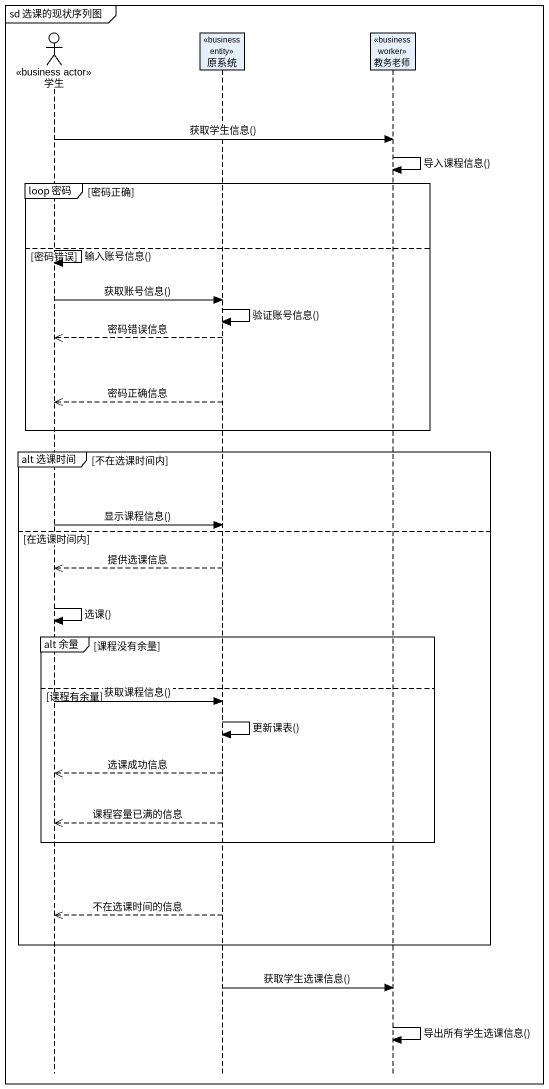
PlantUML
@startuml
mainframe sd 选课的现状序列图
hide footbox
actor 学生 <<business actor>>
participant 原系统 <<business entity>>
participant 教务老师 <<business worker>>

学生 -> 教务老师 : 获取学生信息()
教务老师 -> 教务老师 : 导入课程信息()
group loop 密码 [密码正确]
else 密码错误
  学生 -> 学生 : 输入账号信息()
  学生 -> 原系统 : 获取账号信息()
  原系统 -> 原系统 : 验证账号信息()
  原系统 -->> 学生 : 密码错误信息
  原系统 -->> 学生 : 密码正确信息
end
group alt 选课时间 [不在选课时间内]
  学生 -> 原系统 : 显示课程信息()
else 在选课时间内
  原系统 -->> 学生 : 提供选课信息
  学生 -> 学生 : 选课()
  group alt 余量 [课程没有余量]
  else 课程有余量
    学生 -> 原系统 : 获取课程信息()
    原系统 -> 原系统 : 更新课表()
    原系统 -->> 学生 : 选课成功信息
    原系统 -->> 学生 : 课程容量已满的信息
  end
  原系统 -->> 学生 : 不在选课时间的信息
end
原系统 -> 教务老师 : 获取学生选课信息()
教务老师 -> 教务老师 : 导出所有学生选课信息()
@enduml
